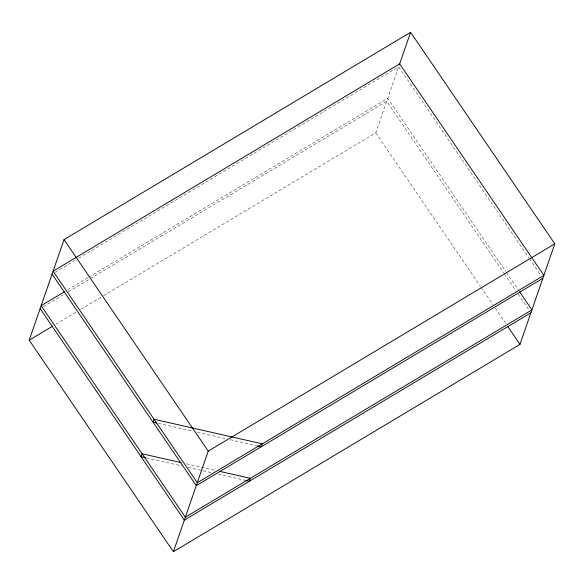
<?xml version="1.0" encoding="UTF-8"?>
<svg xmlns="http://www.w3.org/2000/svg" width="584" height="584" viewBox="0 0 584 584"><rect width="100%" height="100%" fill="white"/><g stroke="black" fill="none" stroke-linecap="round" stroke-linejoin="round"><path stroke-width="0.44" stroke-dasharray="2.92 2.19" d="M103.521 295.738L375.767 132.86L398.989 65.809M55.21 272.253L75.548 260.084M78.679 258.216L398.646 66.788L528.995 257.982M67.744 289.781L88.089 277.612M88.87 277.144L387.718 98.36L505.751 271.48M43.26 306.761L64.386 294.124M68.291 291.781L386.703 101.287L503.707 272.911M55.801 324.288L76.92 311.652M80.833 309.308L102.74 296.205M158.344 423.4L192.946 431.255M197.385 432.262L225.774 438.708M230.213 439.716L256.829 445.76M186.457 463.827L215.73 470.478M146.401 457.9L181.887 465.959M188.099 467.368L202.298 470.594M203.181 470.792L212.058 472.806M218.263 474.215L244.886 480.26M529.513 258.734L540.799 275.29M506.262 272.232L518.066 289.547M504.218 273.662L515.511 290.226M518.074 293.986L529.367 310.549M375.767 132.86L480.457 286.416M480.975 287.167L492.772 304.476M495.341 308.243L506.116 324.047"/><path stroke-width="0.88" d="M29.2 340.202L64.028 239.63L410.596 32.288L554.8 243.798L519.972 344.37L173.404 551.712L29.2 340.202L52.669 326.157M173.404 551.712L208.232 451.14L554.8 243.798M399.281 64.948L410.596 32.288M64.62 291.657L41.15 305.695L185.354 517.212L531.922 309.87L519.607 291.803M542.85 278.305L196.282 485.64L52.078 274.13M530.907 312.805L184.34 520.147L40.128 308.629M156.57 422.991L153.023 422.188L154.037 419.254L262.282 443.833L261.267 446.767L257.719 445.964M181.128 462.623L142.095 453.761L141.072 456.688L145.511 457.695M219.285 471.281L250.332 478.332L249.317 481.267L245.769 480.464M507.657 326.31L519.972 344.37M64.028 239.63L208.232 451.14M399.66 63.853L53.093 271.195L197.297 482.712L543.872 275.371L399.66 63.853"/></g></svg>
